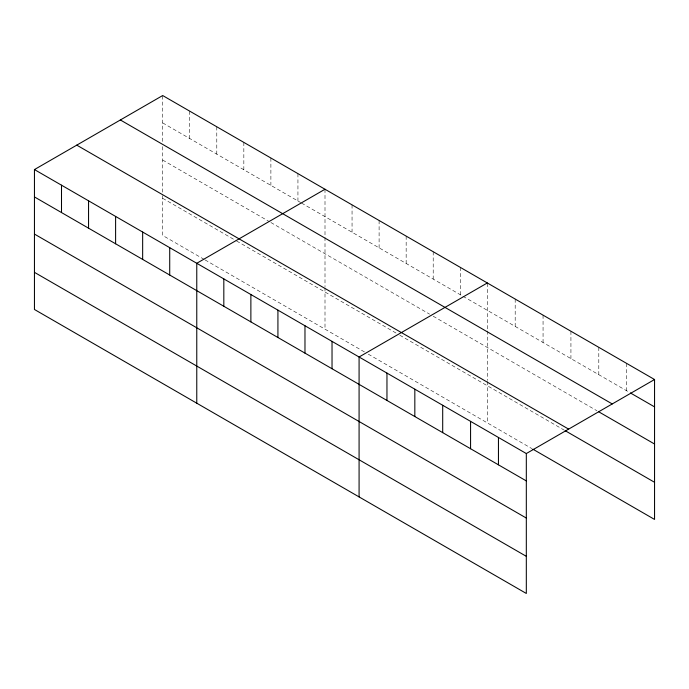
<?xml version="1.0" encoding="UTF-8"?>
<svg xmlns="http://www.w3.org/2000/svg" width="689" height="689" viewBox="0 0 689 689"><rect width="100%" height="100%" fill="white"/><g stroke="black" fill="none" stroke-linecap="round" stroke-linejoin="round"><path stroke-width="0.52" stroke-dasharray="3.44 2.58" d="M162.682 141.469L162.682 95.538M487.312 328.894L487.312 282.964M162.682 122.9L300.654 202.557M301.549 203.074L462.069 295.753M462.965 296.27L628.532 391.86M162.682 160.046L269.089 221.479M270.889 222.521L429.6 314.15M433.209 316.234L596.95 410.765M162.682 198.311L235.724 240.478M236.628 241.004L396.235 333.149M399.844 335.233L564.429 430.255M204.159 259.4L162.682 235.449L162.682 194.057M205.064 259.917L364.679 352.07M368.279 354.155L531.908 448.625M626.68 363.422L626.68 390.784M598.801 347.334L598.801 374.695M570.931 331.237L570.931 358.607M543.061 315.149L543.061 342.511M515.191 299.052L515.191 326.422M487.312 330.961L487.312 380.423M487.312 381.482L487.312 422.874M460.261 267.341L460.261 294.711M433.209 251.726L433.209 279.088M406.157 236.103L406.157 263.474M379.105 220.489L379.105 247.851M352.053 204.866L352.053 232.236M325.001 189.251L325.001 286.71M325.001 287.769L325.001 329.161M297.941 173.628L297.941 200.999M270.889 158.014L270.889 185.375M243.837 142.39L243.837 169.761M216.785 126.776L216.785 154.138M189.733 111.153L189.733 138.523M162.682 146.628L162.682 192.998"/><path stroke-width="1.03" d="M34.45 169.572L526.318 453.551L526.318 593.462L34.45 309.482L34.45 169.572L162.682 95.538L654.55 379.518L654.55 519.428L532.838 449.159M325.001 189.251L196.77 263.284L196.77 403.194M487.312 282.964L359.081 356.997L359.081 496.907M526.318 453.551L654.55 379.518M630.392 392.937L654.55 406.88M120.368 119.972L612.237 403.943M598.801 411.833L654.55 444.017M76.763 145.138L568.632 429.118M565.359 430.797L654.55 482.291M34.45 196.933L526.318 480.913M34.45 234.079L526.318 518.05M34.45 272.344L526.318 556.324M498.448 437.455L498.448 464.825M470.57 421.367L470.57 448.728M442.7 405.27L442.7 432.64M414.83 389.182L414.83 416.544M386.96 373.085L386.96 400.455M332.029 341.374L332.029 368.744M304.977 325.759L304.977 353.121M277.925 310.136L277.925 337.507M250.874 294.522L250.874 321.884M223.822 278.899L223.822 306.269M169.718 247.661L169.718 275.032M142.657 232.047L142.657 259.409M115.606 216.424L115.606 243.794M88.554 200.809L88.554 228.171M61.502 185.186L61.502 212.556"/></g></svg>
